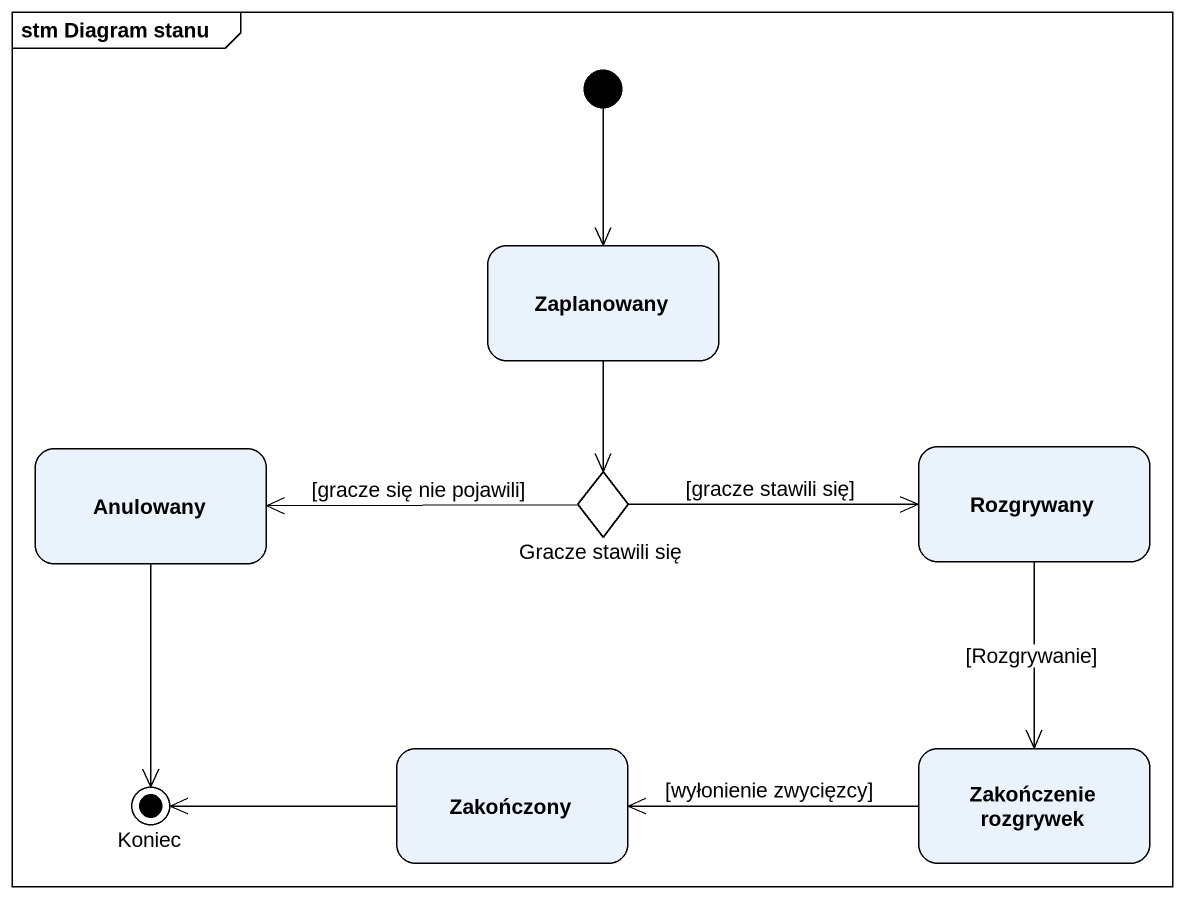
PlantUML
@startuml
mainframe stm Diagram stanu
hide empty description
state Zaplanowany
state Anulowany
state "Gracze stawili się" as Gracze_stawili_się <<choice>>
state Rozgrywany
state Koniec <<end>>
state Zakończony
state "Zakończenie rozgrywek" as Zakończenie_rozgrywek
[*] --> Zaplanowany
Zaplanowany --> Gracze_stawili_się
Anulowany --> Koniec
Gracze_stawili_się -left-> Anulowany : [gracze się nie pojawili]
Gracze_stawili_się -right-> Rozgrywany : [gracze stawili się]
Rozgrywany --> Zakończenie_rozgrywek : [Rozgrywanie]
Zakończony -left-> Koniec
Zakończenie_rozgrywek -left-> Zakończony : [wyłonienie zwycięzcy]
@enduml
